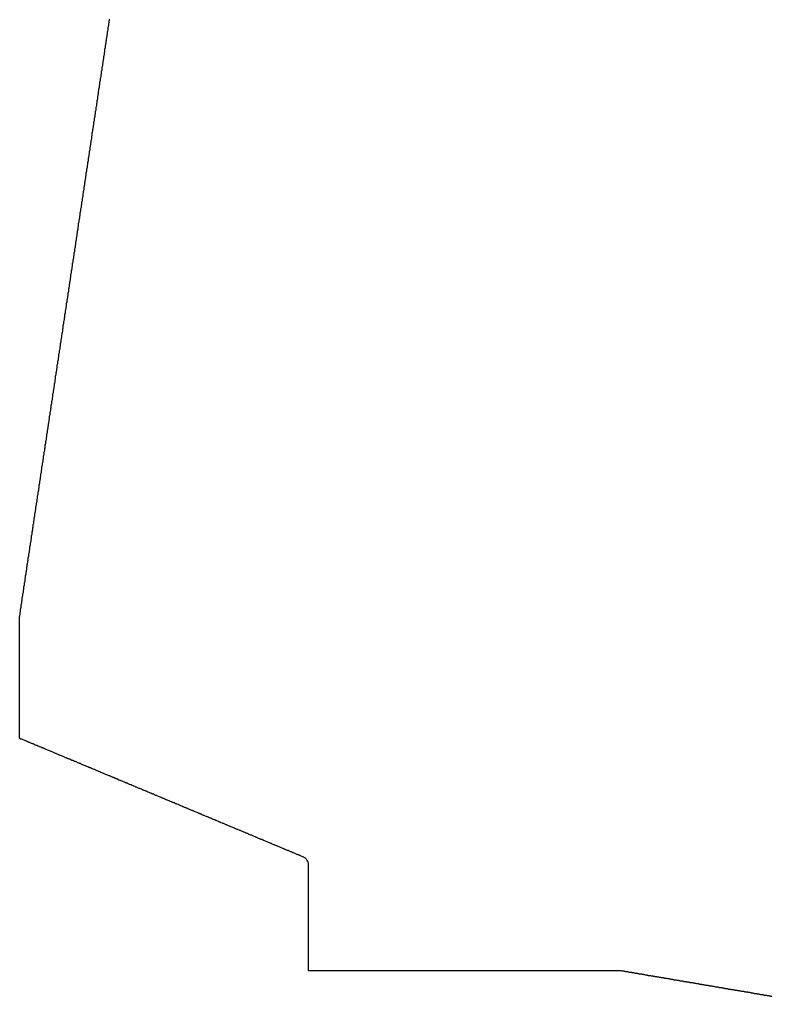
# Model space of a CAD drawing. Header units: metres. Extents: x 500 to 120559, y -30426 to 143676.
# Drawn here: x 500 to 60530, y -21426 to 56625 of the extents above; entities that cross this region are included whole.
import ezdxf

# ---------------------------------------------------------------- set-up
doc = ezdxf.new("R2010")
doc.units = ezdxf.units.M
doc.layers.add('alpha_boundary_shrunk', color=7, linetype='Continuous')

msp = doc.modelspace()

# ---------------------------------------------------------------- linework, layer by layer
at = {"layer": 'alpha_boundary_shrunk', "color": 1}
msp.add_lwpolyline([(60551, -21426), (60492, -21426), (60471, -21416), (60427, -21401), (60382, -21391), (60336, -21384), (60289, -21382), (60230, -21382), (60208, -21373), (60164, -21358), (60119, -21347), (60073, -21341), (60027, -21339), (59968, -21339), (59946, -21329), (59902, -21314), (59857, -21303), (59811, -21297), (59765, -21295), (59706, -21295), (59684, -21285), (59640, -21270), (59595, -21260), (59549, -21253), (59503, -21251), (59444, -21251), (59422, -21241), (59378, -21227), (59333, -21216), (59287, -21210), (59241, -21207), (59182, -21207), (59160, -21198), (59116, -21183), (59071, -21172), (59025, -21166), (58979, -21164), (58963, -21164), (58941, -21154), (58898, -21139), (58852, -21129), (58807, -21122), (58760, -21120), (58701, -21120), (58679, -21110), (58635, -21096), (58590, -21085), (58544, -21079), (58498, -21076), (58439, -21076), (58417, -21067), (58373, -21052), (58328, -21041), (58282, -21035), (58236, -21033), (58177, -21033), (58155, -21023), (58111, -21008), (58066, -20998), (58020, -20991), (57974, -20989), (57915, -20989), (57893, -20979), (57849, -20965), (57804, -20954), (57758, -20948), (57712, -20945), (57653, -20945), (57631, -20936), (57587, -20921), (57542, -20910), (57496, -20904), (57450, -20902), (57391, -20902), (57369, -20892), (57325, -20877), (57280, -20867), (57234, -20860), (57187, -20858), (57128, -20858), (57107, -20848), (57063, -20834), (57018, -20823), (56972, -20816), (56925, -20814), (56866, -20814), (56844, -20805), (56801, -20790), (56755, -20779), (56710, -20773), (56663, -20771), (56648, -20771), (56626, -20761), (56582, -20746), (56537, -20735), (56491, -20729), (56445, -20727), (56386, -20727), (56364, -20717), (56320, -20702), (56275, -20692), (56229, -20685), (56183, -20683), (56124, -20683), (56102, -20674), (56058, -20659), (56013, -20648), (55967, -20642), (55921, -20640), (55861, -20640), (55840, -20630), (55796, -20615), (55751, -20604), (55705, -20598), (55658, -20596), (55599, -20596), (55578, -20586), (55534, -20571), (55488, -20561), (55443, -20554), (55396, -20552), (55337, -20552), (55315, -20542), (55271, -20528), (55226, -20517), (55180, -20511), (55134, -20508), (55075, -20508), (55053, -20499), (55009, -20484), (54964, -20473), (54918, -20467), (54872, -20465), (54813, -20465), (54791, -20455), (54747, -20440), (54702, -20430), (54656, -20423), (54610, -20421), (54595, -20421), (54573, -20411), (54529, -20397), (54484, -20386), (54438, -20380), (54391, -20377), (54332, -20377), (54311, -20368), (54267, -20353), (54222, -20342), (54176, -20336), (54129, -20334), (54070, -20334), (54048, -20324), (54005, -20309), (53959, -20299), (53913, -20292), (53867, -20290), (53808, -20290), (53786, -20280), (53742, -20266), (53697, -20255), (53651, -20248), (53605, -20246), (53546, -20246), (53524, -20237), (53480, -20222), (53435, -20211), (53389, -20205), (53343, -20203), (53284, -20203), (53262, -20193), (53218, -20178), (53173, -20168), (53127, -20161), (53081, -20159), (53022, -20159), (53000, -20149), (52956, -20135), (52911, -20124), (52865, -20117), (52819, -20115), (52760, -20115), (52738, -20106), (52694, -20091), (52649, -20080), (52603, -20074), (52557, -20072), (52541, -20072), (52519, -20062), (52475, -20047), (52430, -20036), (52384, -20030), (52338, -20028), (52279, -20028), (52257, -20018), (52213, -20003), (52168, -19993), (52122, -19986), (52076, -19984), (52017, -19984), (51995, -19975), (51951, -19960), (51906, -19949), (51860, -19943), (51814, -19941), (51755, -19941), (51733, -19931), (51689, -19916), (51644, -19905), (51598, -19899), (51552, -19897), (51493, -19897), (51471, -19887), (51427, -19872), (51382, -19862), (51336, -19855), (51290, -19853), (51231, -19853), (51209, -19843), (51165, -19829), (51120, -19818), (51074, -19812), (51027, -19809), (50968, -19809), (50947, -19800), (50903, -19785), (50858, -19774), (50812, -19768), (50765, -19766), (50706, -19766), (50684, -19756), (50641, -19741), (50595, -19731), (50550, -19724), (50503, -19722), (50488, -19722), (50466, -19712), (50422, -19698), (50377, -19687), (50331, -19681), (50285, -19678), (50226, -19678), (50204, -19669), (50160, -19654), (50115, -19643), (50069, -19637), (50023, -19635), (49964, -19635), (49942, -19625), (49898, -19610), (49853, -19600), (49807, -19593), (49761, -19591), (49701, -19591), (49680, -19581), (49636, -19567), (49591, -19556), (49545, -19549), (49498, -19547), (49439, -19547), (49418, -19538), (49374, -19523), (49328, -19512), (49283, -19506), (49236, -19504), (49177, -19504), (49155, -19494), (49111, -19479), (49066, -19469), (49020, -19462), (48974, -19460), (48915, -19460), (48893, -19450), (48849, -19435), (48804, -19425), (48758, -19418), (48712, -19416), (48653, -19416), (48631, -19407), (48587, -19392), (48542, -19381), (48496, -19375), (48450, -19373), (23567, -19373), (23567, -10873), (23565, -10827), (23559, -10781), (23548, -10736), (23533, -10692), (23514, -10649), (23471, -10562), (23448, -10522), (23422, -10484), (23393, -10449), (23360, -10416), (23325, -10387), (23287, -10361), (23247, -10338), (23160, -10295), (23072, -10251), (22985, -10207), (22943, -10188), (22899, -10174), (22854, -10163), (22853, -10163), (22767, -10120), (22724, -10101), (22680, -10086), (22635, -10076), (22634, -10075), (22461, -9989), (22418, -9970), (22374, -9955), (22329, -9945), (22328, -9944), (22242, -9901), (22200, -9883), (22156, -9868), (22111, -9857), (22110, -9857), (22024, -9814), (21936, -9770), (21894, -9752), (21850, -9737), (21805, -9726), (21804, -9726), (21718, -9683), (21676, -9664), (21632, -9649), (21587, -9639), (21586, -9639), (21412, -9552), (21370, -9533), (21326, -9518), (21281, -9508), (21280, -9508), (21106, -9421), (21064, -9402), (21020, -9387), (20975, -9377), (20974, -9376), (20888, -9333), (20846, -9315), (20802, -9300), (20757, -9289), (20756, -9289), (20670, -9246), (20582, -9202), (20540, -9184), (20496, -9169), (20451, -9158), (20450, -9158), (20364, -9115), (20321, -9096), (20277, -9081), (20232, -9071), (20231, -9071), (20145, -9028), (20058, -8984), (20016, -8965), (19972, -8950), (19927, -8940), (19926, -8940), (19839, -8897), (19797, -8878), (19753, -8863), (19708, -8852), (19707, -8852), (19534, -8766), (19491, -8747), (19447, -8732), (19402, -8721), (19401, -8721), (19315, -8678), (19228, -8634), (19185, -8616), (19142, -8601), (19096, -8590), (19095, -8590), (19009, -8547), (18967, -8528), (18923, -8514), (18878, -8503), (18877, -8503), (18791, -8460), (18704, -8416), (18661, -8397), (18617, -8382), (18572, -8372), (18571, -8372), (18485, -8329), (18443, -8310), (18399, -8295), (18354, -8284), (18353, -8284), (18179, -8198), (18137, -8179), (18093, -8164), (18048, -8153), (18047, -8153), (17961, -8110), (17919, -8091), (17875, -8077), (17829, -8066), (17829, -8066), (17742, -8023), (17655, -7979), (17613, -7960), (17569, -7946), (17524, -7935), (17523, -7935), (17437, -7892), (17394, -7873), (17350, -7858), (17305, -7848), (17304, -7847), (17131, -7761), (17088, -7742), (17045, -7727), (16999, -7716), (16998, -7716), (16825, -7630), (16783, -7611), (16739, -7596), (16694, -7585), (16693, -7585), (16607, -7542), (16564, -7523), (16520, -7509), (16475, -7498), (16474, -7498), (16388, -7455), (16301, -7411), (16258, -7392), (16214, -7378), (16169, -7367), (16168, -7367), (16082, -7324), (16040, -7305), (15996, -7290), (15951, -7280), (15950, -7279), (15864, -7236), (15777, -7193), (15734, -7174), (15690, -7159), (15645, -7149), (15644, -7148), (15558, -7105), (15516, -7087), (15472, -7072), (15427, -7061), (15426, -7061), (15340, -7018), (15252, -6974), (15210, -6956), (15166, -6941), (15121, -6930), (15120, -6930), (15034, -6887), (14946, -6843), (14904, -6824), (14860, -6810), (14815, -6799), (14814, -6799), (14728, -6756), (14686, -6737), (14642, -6722), (14597, -6712), (14596, -6712), (14510, -6669), (14422, -6625), (14380, -6606), (14336, -6591), (14291, -6581), (14290, -6580), (14204, -6537), (14161, -6519), (14117, -6504), (14072, -6493), (14071, -6493), (13985, -6450), (13898, -6406), (13856, -6388), (13812, -6373), (13767, -6362), (13766, -6362), (13679, -6319), (13637, -6300), (13593, -6285), (13548, -6275), (13547, -6275), (13461, -6232), (13374, -6188), (13331, -6169), (13287, -6154), (13242, -6144), (13241, -6144), (13155, -6101), (13068, -6057), (13025, -6038), (12982, -6023), (12936, -6013), (12935, -6013), (12849, -5969), (12807, -5951), (12763, -5936), (12718, -5925), (12717, -5925), (12631, -5882), (12544, -5838), (12501, -5820), (12457, -5805), (12412, -5794), (12411, -5794), (12325, -5751), (12283, -5732), (12239, -5717), (12194, -5707), (12193, -5707), (12107, -5664), (12019, -5620), (11977, -5601), (11933, -5586), (11888, -5576), (11887, -5576), (11801, -5533), (11759, -5514), (11715, -5499), (11669, -5488), (11669, -5488), (11582, -5445), (11495, -5402), (11453, -5383), (11409, -5368), (11364, -5357), (11363, -5357), (11277, -5314), (11189, -5270), (11147, -5252), (11103, -5237), (11058, -5226), (11057, -5226), (10971, -5183), (10928, -5164), (10885, -5150), (10839, -5139), (10838, -5139), (10752, -5096), (10665, -5052), (10623, -5033), (10579, -5018), (10534, -5008), (10533, -5008), (10447, -4965), (10404, -4946), (10360, -4931), (10315, -4920), (10314, -4920), (10228, -4877), (10141, -4834), (10098, -4815), (10054, -4800), (10009, -4789), (10008, -4789), (9922, -4746), (9880, -4727), (9836, -4713), (9791, -4702), (9790, -4702), (9704, -4659), (9617, -4615), (9574, -4596), (9530, -4582), (9485, -4571), (9484, -4571), (9398, -4528), (9356, -4509), (9312, -4494), (9267, -4484), (9266, -4483), (9180, -4440), (9092, -4397), (9050, -4378), (9006, -4363), (8961, -4353), (8960, -4352), (8874, -4309), (8786, -4266), (8744, -4247), (8700, -4232), (8655, -4221), (8654, -4221), (8568, -4178), (8526, -4160), (8482, -4145), (8437, -4134), (8436, -4134), (8350, -4091), (8262, -4047), (8220, -4028), (8176, -4014), (8131, -4003), (8130, -4003), (8044, -3960), (8001, -3941), (7957, -3926), (7912, -3916), (7911, -3916), (7825, -3872), (7738, -3829), (7696, -3810), (7652, -3795), (7607, -3785), (7606, -3784), (7519, -3741), (7477, -3723), (7433, -3708), (7388, -3697), (7387, -3697), (7301, -3654), (7214, -3610), (7171, -3592), (7127, -3577), (7082, -3566), (7081, -3566), (6995, -3523), (6908, -3479), (6865, -3461), (6822, -3446), (6776, -3435), (6775, -3435), (6689, -3392), (6647, -3373), (6603, -3358), (6558, -3348), (6557, -3348), (6471, -3305), (6384, -3261), (6341, -3242), (6297, -3227), (6252, -3217), (6251, -3216), (6165, -3173), (6123, -3155), (6079, -3140), (6034, -3129), (6033, -3129), (5947, -3086), (5859, -3042), (5817, -3024), (5773, -3009), (5728, -2998), (5727, -2998), (5641, -2955), (5599, -2936), (5555, -2921), (5509, -2911), (5509, -2911), (5422, -2868), (5335, -2824), (5293, -2805), (5249, -2790), (5204, -2780), (5203, -2780), (5029, -2693), (4987, -2674), (4943, -2659), (4898, -2649), (4897, -2649), (4811, -2606), (4768, -2587), (4725, -2572), (4679, -2561), (4678, -2561), (4505, -2474), (4463, -2456), (4419, -2441), (4374, -2430), (4373, -2430), (4287, -2387), (4244, -2368), (4200, -2354), (4155, -2343), (4154, -2343), (3981, -2256), (3938, -2237), (3894, -2222), (3849, -2212), (3848, -2212), (3762, -2169), (3720, -2150), (3676, -2135), (3631, -2124), (3630, -2124), (3457, -2038), (3414, -2019), (3370, -2004), (3325, -1993), (3324, -1993), (3151, -1907), (3108, -1888), (3064, -1873), (3019, -1862), (3018, -1862), (2932, -1819), (2890, -1800), (2846, -1786), (2801, -1775), (2800, -1775), (2626, -1688), (2584, -1669), (2540, -1655), (2495, -1644), (2494, -1644), (2408, -1601), (2366, -1582), (2322, -1567), (2277, -1556), (2276, -1556), (2190, -1513), (2102, -1470), (2060, -1451), (2016, -1436), (1971, -1425), (1970, -1425), (1884, -1382), (1841, -1363), (1797, -1349), (1752, -1338), (1751, -1338), (1578, -1251), (1536, -1232), (1492, -1218), (1447, -1207), (1446, -1207), (1359, -1164), (1317, -1145), (1273, -1130), (1228, -1120), (1227, -1119), (1141, -1076), (1054, -1033), (1011, -1014), (967, -999), (922, -989), (921, -988), (748, -902), (705, -883), (662, -868), (616, -857), (615, -857), (529, -814), (500, -801), (500, -801), (500, 8933), (510, 8955), (524, 8999), (535, 9044), (542, 9090), (544, 9136), (544, 9239), (553, 9261), (568, 9305), (579, 9350), (585, 9396), (587, 9442), (587, 9545), (597, 9567), (612, 9611), (622, 9656), (629, 9702), (631, 9748), (631, 9851), (641, 9872), (656, 9916), (666, 9961), (673, 10007), (675, 10054), (675, 10156), (684, 10178), (699, 10222), (710, 10267), (716, 10313), (718, 10359), (718, 10462), (728, 10484), (743, 10528), (754, 10573), (760, 10619), (762, 10665), (762, 10724), (772, 10746), (787, 10790), (797, 10835), (804, 10881), (806, 10927), (806, 11030), (816, 11052), (830, 11096), (841, 11141), (847, 11187), (850, 11233), (850, 11336), (859, 11358), (874, 11402), (885, 11447), (891, 11493), (893, 11539), (893, 11598), (903, 11620), (918, 11664), (928, 11709), (935, 11755), (937, 11801), (937, 11904), (947, 11926), (961, 11970), (972, 12015), (978, 12061), (981, 12107), (981, 12210), (990, 12232), (1005, 12275), (1016, 12321), (1022, 12366), (1024, 12413), (1024, 12472), (1034, 12494), (1049, 12538), (1059, 12583), (1066, 12629), (1068, 12675), (1068, 12821), (1078, 12843), (1092, 12887), (1103, 12932), (1109, 12978), (1112, 13024), (1112, 13083), (1121, 13105), (1136, 13149), (1147, 13194), (1153, 13240), (1155, 13287), (1155, 13346), (1165, 13367), (1180, 13411), (1190, 13456), (1197, 13502), (1199, 13549), (1199, 13651), (1209, 13673), (1223, 13717), (1234, 13762), (1241, 13808), (1243, 13854), (1243, 13914), (1252, 13935), (1267, 13979), (1278, 14024), (1284, 14070), (1286, 14117), (1286, 14219), (1296, 14241), (1311, 14285), (1321, 14330), (1328, 14376), (1330, 14422), (1330, 14525), (1340, 14547), (1355, 14591), (1365, 14636), (1372, 14682), (1374, 14728), (1374, 14787), (1383, 14809), (1398, 14853), (1409, 14898), (1415, 14944), (1417, 14990), (1417, 15093), (1427, 15115), (1442, 15159), (1453, 15204), (1459, 15250), (1461, 15296), (1461, 15399), (1471, 15421), (1486, 15465), (1496, 15510), (1503, 15556), (1505, 15602), (1505, 15661), (1515, 15683), (1529, 15727), (1540, 15772), (1546, 15818), (1549, 15864), (1549, 15967), (1558, 15989), (1573, 16033), (1584, 16078), (1590, 16124), (1592, 16170), (1592, 16273), (1602, 16295), (1617, 16338), (1627, 16384), (1634, 16429), (1636, 16476), (1636, 16535), (1646, 16557), (1660, 16601), (1671, 16646), (1677, 16692), (1680, 16738), (1680, 16841), (1689, 16862), (1704, 16906), (1715, 16951), (1721, 16997), (1723, 17044), (1723, 17146), (1733, 17168), (1748, 17212), (1758, 17257), (1765, 17303), (1767, 17350), (1767, 17409), (1777, 17430), (1791, 17474), (1802, 17519), (1808, 17565), (1811, 17612), (1811, 17714), (1820, 17736), (1835, 17780), (1846, 17825), (1852, 17871), (1854, 17917), (1854, 17976), (1864, 17998), (1879, 18042), (1889, 18087), (1896, 18133), (1898, 18180), (1898, 18282), (1908, 18304), (1922, 18348), (1933, 18393), (1940, 18439), (1942, 18485), (1942, 18588), (1951, 18610), (1966, 18654), (1977, 18699), (1983, 18745), (1985, 18791), (1985, 18850), (1995, 18872), (2010, 18916), (2021, 18961), (2027, 19007), (2029, 19053), (2029, 19156), (2039, 19178), (2054, 19222), (2064, 19267), (2071, 19313), (2073, 19359), (2073, 19462), (2082, 19484), (2097, 19528), (2108, 19573), (2114, 19619), (2116, 19665), (2116, 19724), (2126, 19746), (2141, 19790), (2152, 19835), (2158, 19881), (2160, 19927), (2160, 20030), (2170, 20052), (2185, 20096), (2195, 20141), (2202, 20187), (2204, 20233), (2204, 20336), (2214, 20357), (2228, 20401), (2239, 20447), (2245, 20492), (2248, 20539), (2248, 20598), (2257, 20620), (2272, 20664), (2283, 20709), (2289, 20755), (2291, 20801), (2291, 20904), (2301, 20925), (2316, 20969), (2326, 21014), (2333, 21060), (2335, 21107), (2335, 21166), (2345, 21188), (2359, 21231), (2370, 21277), (2376, 21323), (2379, 21369), (2379, 21472), (2388, 21493), (2403, 21537), (2414, 21582), (2420, 21628), (2422, 21675), (2422, 21777), (2432, 21799), (2447, 21843), (2457, 21888), (2464, 21934), (2466, 21980), (2466, 22039), (2476, 22061), (2490, 22105), (2501, 22150), (2507, 22196), (2510, 22243), (2510, 22345), (2519, 22367), (2534, 22411), (2545, 22456), (2551, 22502), (2553, 22548), (2553, 22651), (2563, 22673), (2578, 22717), (2588, 22762), (2595, 22808), (2597, 22854), (2597, 22913), (2607, 22935), (2621, 22979), (2632, 23024), (2639, 23070), (2641, 23116), (2641, 23219), (2650, 23241), (2665, 23285), (2676, 23330), (2682, 23376), (2684, 23422), (2684, 23525), (2694, 23547), (2709, 23591), (2720, 23636), (2726, 23682), (2728, 23728), (2728, 23787), (2738, 23809), (2753, 23853), (2763, 23898), (2770, 23944), (2772, 23990), (2772, 24093), (2781, 24115), (2796, 24159), (2807, 24204), (2813, 24250), (2815, 24296), (2815, 24355), (2825, 24377), (2840, 24421), (2851, 24466), (2857, 24512), (2859, 24558), (2859, 24661), (2869, 24683), (2884, 24727), (2894, 24772), (2901, 24818), (2903, 24864), (2903, 24967), (2913, 24988), (2927, 25032), (2938, 25077), (2944, 25123), (2947, 25170), (2947, 25229), (2956, 25251), (2971, 25294), (2982, 25340), (2988, 25385), (2990, 25432), (2990, 25535), (3000, 25556), (3015, 25600), (3025, 25645), (3032, 25691), (3034, 25738), (3034, 25840), (3044, 25862), (3058, 25906), (3069, 25951), (3075, 25997), (3078, 26043), (3078, 26102), (3087, 26124), (3102, 26168), (3113, 26213), (3119, 26259), (3121, 26306), (3121, 26408), (3131, 26430), (3146, 26474), (3156, 26519), (3163, 26565), (3165, 26611), (3165, 26714), (3175, 26736), (3189, 26780), (3200, 26825), (3207, 26871), (3209, 26917), (3209, 26976), (3218, 26998), (3233, 27042), (3244, 27087), (3250, 27133), (3252, 27179), (3252, 27282), (3262, 27304), (3277, 27348), (3287, 27393), (3294, 27439), (3296, 27485), (3296, 27544), (3306, 27566), (3320, 27610), (3331, 27655), (3338, 27701), (3340, 27747), (3340, 27850), (3349, 27872), (3364, 27916), (3375, 27961), (3381, 28007), (3383, 28053), (3383, 28156), (3393, 28178), (3408, 28222), (3419, 28267), (3425, 28313), (3427, 28359), (3427, 28418), (3437, 28440), (3452, 28484), (3462, 28529), (3469, 28575), (3471, 28621), (3471, 28724), (3480, 28746), (3495, 28790), (3506, 28835), (3512, 28881), (3514, 28927), (3514, 29030), (3524, 29051), (3539, 29095), (3550, 29140), (3556, 29186), (3558, 29233), (3558, 29292), (3568, 29314), (3583, 29357), (3593, 29403), (3600, 29448), (3602, 29495), (3602, 29597), (3612, 29619), (3626, 29663), (3637, 29708), (3643, 29754), (3646, 29801), (3646, 29903), (3655, 29925), (3670, 29969), (3681, 30014), (3687, 30060), (3689, 30106), (3689, 30165), (3699, 30187), (3714, 30231), (3724, 30276), (3731, 30322), (3733, 30369), (3733, 30471), (3743, 30493), (3757, 30537), (3768, 30582), (3774, 30628), (3777, 30674), (3777, 30777), (3786, 30799), (3801, 30843), (3812, 30888), (3818, 30934), (3820, 30980), (3820, 31039), (3830, 31061), (3845, 31105), (3855, 31150), (3862, 31196), (3864, 31242), (3864, 31345), (3874, 31367), (3888, 31411), (3899, 31456), (3906, 31502), (3908, 31548), (3908, 31607), (3917, 31629), (3932, 31673), (3943, 31718), (3949, 31764), (3951, 31810), (3951, 31913), (3961, 31935), (3976, 31979), (3986, 32024), (3993, 32070), (3995, 32116), (3995, 32219), (4005, 32241), (4019, 32285), (4030, 32330), (4037, 32376), (4039, 32422), (4039, 32481), (4048, 32503), (4063, 32547), (4074, 32592), (4080, 32638), (4082, 32684), (4082, 32787), (4092, 32809), (4107, 32852), (4118, 32898), (4124, 32943), (4126, 32990), (4126, 33093), (4136, 33114), (4151, 33158), (4161, 33203), (4168, 33249), (4170, 33296), (4170, 33355), (4179, 33376), (4194, 33420), (4205, 33466), (4211, 33511), (4213, 33558), (4213, 33660), (4223, 33682), (4238, 33726), (4249, 33771), (4255, 33817), (4257, 33864), (4257, 33966), (4267, 33988), (4282, 34032), (4292, 34077), (4299, 34123), (4301, 34169), (4301, 34228), (4311, 34250), (4325, 34294), (4336, 34339), (4342, 34385), (4345, 34431), (4345, 34534), (4354, 34556), (4369, 34600), (4380, 34645), (4386, 34691), (4388, 34737), (4388, 34796), (4398, 34818), (4413, 34862), (4423, 34907), (4430, 34953), (4432, 34999), (4432, 35102), (4442, 35124), (4456, 35168), (4467, 35213), (4473, 35259), (4476, 35305), (4476, 35408), (4485, 35430), (4500, 35474), (4511, 35519), (4517, 35565), (4519, 35611), (4519, 35670), (4529, 35692), (4544, 35736), (4554, 35781), (4561, 35827), (4563, 35873), (4563, 35976), (4573, 35998), (4587, 36042), (4598, 36087), (4605, 36133), (4607, 36179), (4607, 36282), (4616, 36304), (4631, 36348), (4642, 36393), (4648, 36439), (4650, 36485), (4650, 36544), (4660, 36566), (4675, 36610), (4685, 36655), (4692, 36701), (4694, 36747), (4694, 36850), (4704, 36872), (4719, 36915), (4729, 36961), (4736, 37006), (4738, 37053), (4738, 37155), (4747, 37177), (4762, 37221), (4773, 37266), (4779, 37312), (4781, 37359), (4781, 37418), (4791, 37439), (4806, 37483), (4817, 37529), (4823, 37574), (4825, 37621), (4825, 37723), (4835, 37745), (4850, 37789), (4860, 37834), (4867, 37880), (4869, 37927), (4869, 37986), (4878, 38007), (4893, 38051), (4904, 38096), (4910, 38142), (4912, 38189), (4912, 38291), (4922, 38313), (4937, 38357), (4948, 38402), (4954, 38448), (4956, 38494), (4956, 38597), (4966, 38619), (4981, 38663), (4991, 38708), (4998, 38754), (5000, 38800), (5000, 38903), (5010, 38925), (5024, 38969), (5035, 39014), (5041, 39060), (5044, 39106), (5044, 39165), (5053, 39187), (5068, 39231), (5079, 39276), (5085, 39322), (5087, 39368), (5087, 39471), (5097, 39493), (5112, 39537), (5122, 39582), (5129, 39628), (5131, 39674), (5131, 39733), (5141, 39755), (5155, 39799), (5166, 39844), (5172, 39890), (5175, 39936), (5175, 40039), (5184, 40061), (5199, 40105), (5210, 40150), (5216, 40196), (5218, 40242), (5218, 40345), (5228, 40367), (5243, 40410), (5253, 40456), (5260, 40501), (5262, 40548), (5262, 40607), (5272, 40629), (5286, 40673), (5297, 40718), (5304, 40764), (5306, 40810), (5306, 40913), (5315, 40935), (5330, 40978), (5341, 41024), (5347, 41069), (5349, 41116), (5349, 41218), (5359, 41240), (5374, 41284), (5384, 41329), (5391, 41375), (5393, 41422), (5393, 41481), (5403, 41502), (5418, 41546), (5428, 41591), (5435, 41637), (5437, 41684), (5437, 41786), (5446, 41808), (5461, 41852), (5472, 41897), (5478, 41943), (5480, 41989), (5480, 42049), (5490, 42070), (5505, 42114), (5516, 42159), (5522, 42205), (5524, 42252), (5524, 42354), (5534, 42376), (5549, 42420), (5559, 42465), (5566, 42511), (5568, 42557), (5568, 42660), (5577, 42682), (5592, 42726), (5603, 42771), (5609, 42817), (5611, 42863), (5611, 42922), (5621, 42944), (5636, 42988), (5647, 43033), (5653, 43079), (5655, 43125), (5655, 43228), (5665, 43250), (5680, 43294), (5690, 43339), (5697, 43385), (5699, 43431), (5699, 43534), (5709, 43556), (5723, 43600), (5734, 43645), (5740, 43691), (5743, 43737), (5743, 43796), (5752, 43818), (5767, 43862), (5778, 43907), (5784, 43953), (5786, 43999), (5786, 44102), (5796, 44124), (5811, 44168), (5821, 44213), (5828, 44259), (5830, 44305), (5830, 44408), (5840, 44430), (5854, 44473), (5865, 44519), (5871, 44564), (5874, 44611), (5874, 44670), (5883, 44692), (5898, 44736), (5909, 44781), (5915, 44827), (5917, 44873), (5917, 44976), (5927, 44997), (5942, 45041), (5952, 45087), (5959, 45132), (5961, 45179), (5961, 45238), (5971, 45260), (5985, 45304), (5996, 45349), (6003, 45395), (6005, 45441), (6005, 45544), (6014, 45565), (6029, 45609), (6040, 45654), (6046, 45700), (6048, 45747), (6048, 45849), (6058, 45871), (6073, 45915), (6083, 45960), (6090, 46006), (6092, 46052), (6092, 46112), (6102, 46133), (6117, 46177), (6127, 46222), (6134, 46268), (6136, 46315), (6136, 46417), (6145, 46439), (6160, 46483), (6171, 46528), (6177, 46574), (6179, 46620), (6179, 46723), (6189, 46745), (6204, 46789), (6215, 46834), (6221, 46880), (6223, 46926), (6223, 46985), (6233, 47007), (6248, 47051), (6258, 47096), (6265, 47142), (6267, 47188), (6267, 47291), (6276, 47313), (6291, 47357), (6302, 47402), (6308, 47448), (6310, 47494), (6310, 47597), (6320, 47619), (6335, 47663), (6346, 47708), (6352, 47754), (6354, 47800), (6354, 47859), (6364, 47881), (6379, 47925), (6389, 47970), (6396, 48016), (6398, 48062), (6398, 48165), (6408, 48187), (6422, 48231), (6433, 48276), (6439, 48322), (6442, 48368), (6442, 48427), (6451, 48449), (6466, 48493), (6477, 48538), (6483, 48584), (6485, 48630), (6485, 48733), (6495, 48755), (6510, 48799), (6520, 48844), (6527, 48890), (6529, 48936), (6529, 49039), (6539, 49060), (6553, 49104), (6564, 49149), (6570, 49195), (6573, 49242), (6573, 49301), (6582, 49323), (6597, 49367), (6608, 49412), (6614, 49458), (6616, 49504), (6616, 49607), (6626, 49628), (6641, 49672), (6651, 49717), (6658, 49763), (6660, 49810), (6660, 49912), (6670, 49934), (6684, 49978), (6695, 50023), (6702, 50069), (6704, 50115), (6704, 50174), (6713, 50196), (6728, 50240), (6739, 50285), (6745, 50331), (6747, 50378), (6747, 50480), (6757, 50502), (6772, 50546), (6782, 50591), (6789, 50637), (6791, 50683), (6791, 50830), (6801, 50852), (6816, 50896), (6826, 50941), (6833, 50987), (6835, 51033), (6835, 51092), (6844, 51114), (6859, 51158), (6870, 51203), (6876, 51249), (6878, 51295), (6878, 51354), (6888, 51376), (6903, 51420), (6914, 51465), (6920, 51511), (6922, 51557), (6922, 51660), (6932, 51682), (6947, 51726), (6957, 51771), (6964, 51817), (6966, 51863), (6966, 51922), (6975, 51944), (6990, 51988), (7001, 52033), (7007, 52079), (7009, 52125), (7009, 52228), (7019, 52250), (7034, 52294), (7045, 52339), (7051, 52385), (7053, 52431), (7053, 52490), (7063, 52512), (7078, 52556), (7088, 52601), (7095, 52647), (7097, 52693), (7097, 52796), (7107, 52818), (7121, 52862), (7132, 52907), (7138, 52953), (7141, 52999), (7141, 53102), (7150, 53123), (7165, 53167), (7176, 53212), (7182, 53258), (7184, 53305), (7184, 53364), (7194, 53386), (7209, 53429), (7219, 53475), (7226, 53520), (7228, 53567), (7228, 53670), (7238, 53691), (7252, 53735), (7263, 53780), (7269, 53826), (7272, 53873), (7272, 53975), (7281, 53997), (7296, 54041), (7307, 54086), (7313, 54132), (7315, 54178), (7315, 54281), (7325, 54303), (7340, 54347), (7350, 54392), (7357, 54438), (7359, 54484), (7359, 54543), (7369, 54565), (7383, 54609), (7394, 54654), (7401, 54700), (7403, 54746), (7403, 54849), (7412, 54871), (7427, 54915), (7438, 54960), (7444, 55006), (7446, 55052), (7446, 55111), (7456, 55133), (7471, 55177), (7481, 55222), (7488, 55268), (7490, 55314), (7490, 55417), (7500, 55439), (7515, 55483), (7525, 55528), (7532, 55574), (7534, 55620), (7534, 55679), (7543, 55701), (7558, 55745), (7569, 55790), (7575, 55836), (7577, 55882), (7577, 55985), (7587, 56007), (7602, 56051), (7613, 56096), (7619, 56142), (7621, 56188), (7621, 56291), (7631, 56313), (7646, 56357), (7656, 56402), (7663, 56448), (7665, 56494), (7665, 56553), (7675, 56575), (7689, 56619), (7700, 56664)], dxfattribs=at)

doc.saveas('drawing.dxf')
